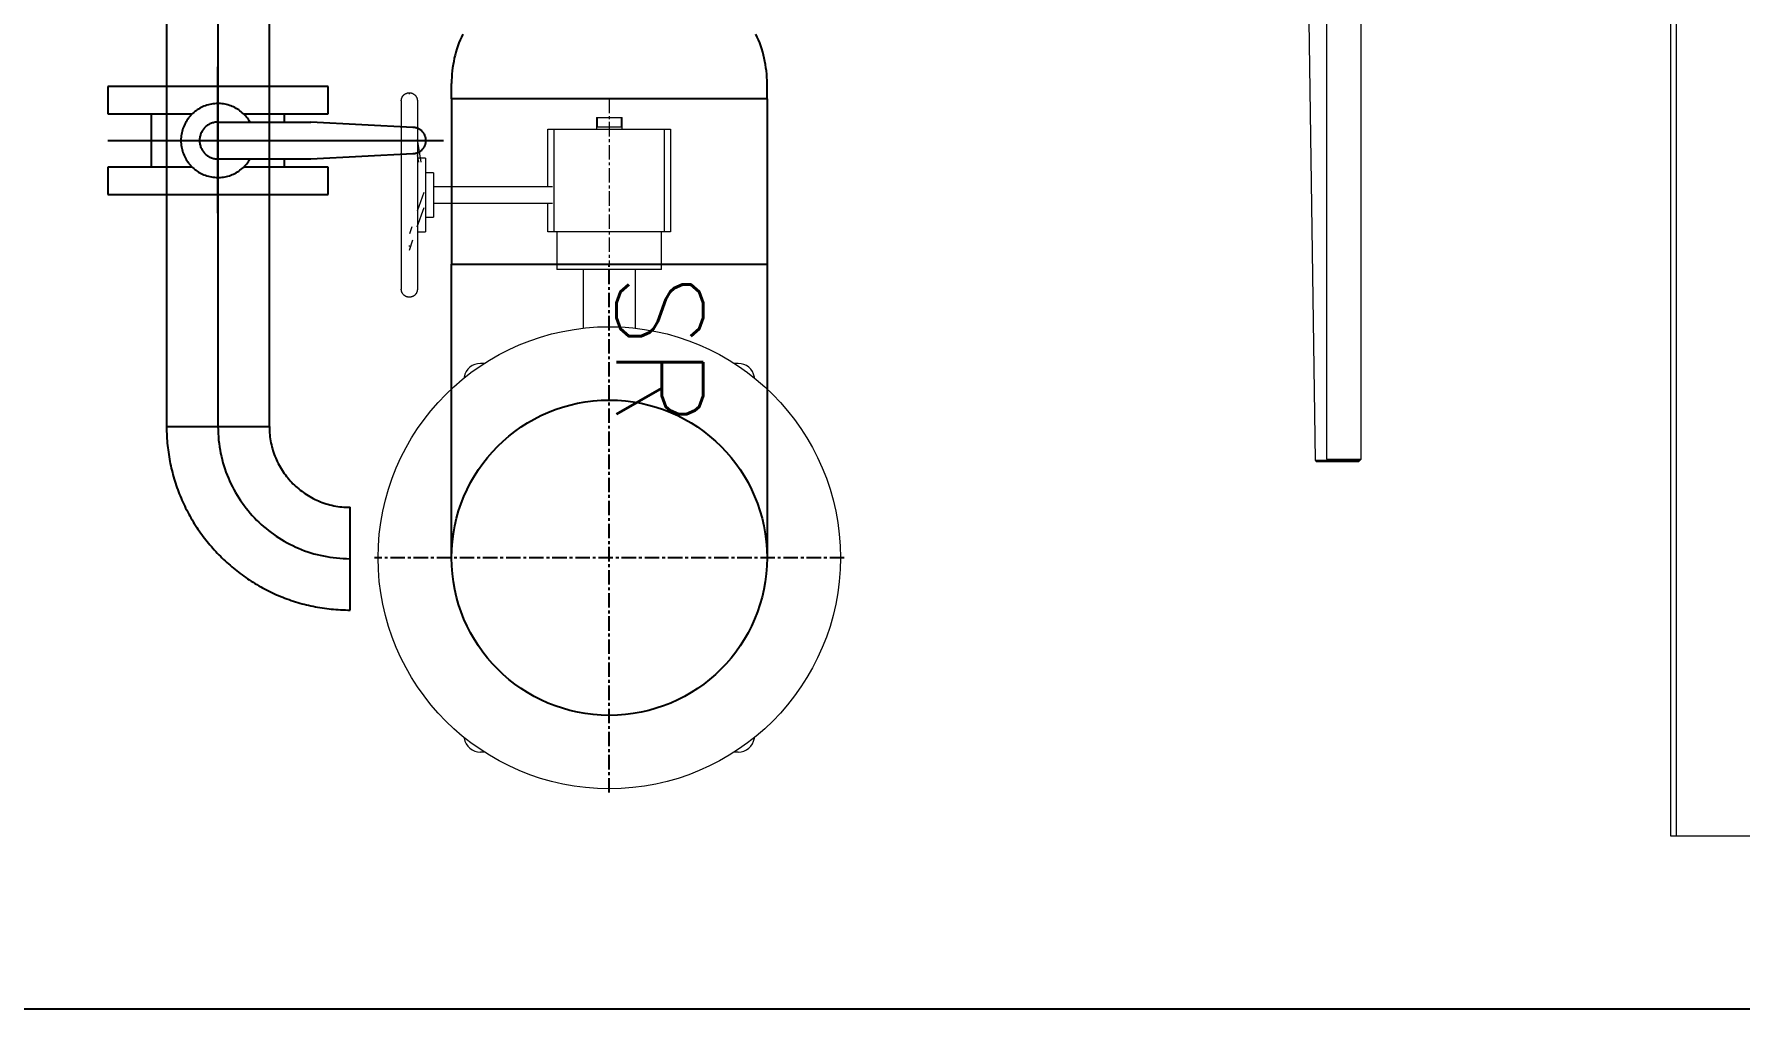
# Model space of a CAD drawing. Extents: x -181672 to 290600, y -29000 to 395522.
# Drawn here: x 9586 to 11062, y 32063 to 32907 of the extents above; entities that cross this region are included whole.
import ezdxf

# ---------------------------------------------------------------- set-up
doc = ezdxf.new("R2010")
doc.units = 0
doc.header["$LTSCALE"] = 10
doc.linetypes.add('XFM7P20PCW$0$CENTER', pattern=[2, 1.25, -0.25, 0.25, -0.25])
doc.linetypes.add('XFM7P20PCW$0$Dashed', pattern=[2, 1, -1])
doc.layers.add('XFM7P20PCW$0$M-PIPE--4', color=252, linetype='Continuous', lineweight=9)
doc.layers.add('XFM7Q20PCW-200K$0$PCW EQ', color=22, linetype='Continuous', lineweight=9)
doc.styles.add('XFM7P20PCW$0$Standard', font='txt.shx', dxfattribs={"bigfont": 'chineset.shx'})

# ---------------------------------------------------------------- blocks, each defined once
blk = doc.blocks.new('XFM7P20PCW$0$A$C4C7F1D6B')
at = {"color": 1, "linetype": 'XFM7P20PCW$0$CENTER'}
for p, q in [((0, 203.2), (0, -203.2)), ((203.2, 0), (-254, 0))]:
    blk.add_line(p, q, dxfattribs=at)
at = {"color": 0}
blk.add_lwpolyline([(0, -136.5), (-254, -136.5), (-254, 136.5), (0, 136.5)], dxfattribs=at)
blk.add_circle((0, 0), 136.5, dxfattribs=at)
at = {"color": 0, "style": 'XFM7P20PCW$0$Standard'}
blk.add_text('SR', height=75, dxfattribs=at).set_placement((-246.3, 6.2))
blk = doc.blocks.new('XFM7P20PCW$0$BV-250A-T')
for p, q in [((-179.4, 398.2), (-179.3, 398.5)), ((-179.3, 398.5), (-179.2, 398.7)), ((-179.2, 398.7), (-179.1, 399)), ((-179.1, 399), (-178.9, 399.2)), ((-178.9, 399.2), (-178.8, 399.5)), ((-178.8, 399.5), (-178.6, 399.7)), ((-178.6, 399.7), (-178.4, 399.9)), ((-178.4, 399.9), (-178.3, 400.1)), ((-178.3, 400.1), (-178.1, 400.3)), ((-178.1, 400.3), (-177.9, 400.5)), ((-177.9, 400.5), (-177.7, 400.7)), ((-177.7, 400.7), (-177.5, 400.9)), ((-177.5, 400.9), (-177.2, 401.1)), ((-177.2, 401.1), (-177, 401.2)), ((-177, 401.2), (-176.8, 401.4)), ((-176.8, 401.4), (-176.5, 401.5)), ((-176.5, 401.5), (-176.3, 401.7)), ((-176.3, 401.7), (-176, 401.8)), ((-176, 401.8), (-175.8, 401.9)), ((-175.8, 401.9), (-175.5, 402)), ((-175.5, 402), (-175.3, 402.1)), ((-175.3, 402.1), (-175, 402.2)), ((-175, 402.2), (-174.7, 402.3)), ((-174.7, 402.3), (-174.5, 402.3)), ((-174.5, 402.3), (-174.2, 402.4)), ((-174.2, 402.4), (-173.9, 402.4)), ((-173.9, 402.4), (-173.6, 402.5)), ((-173.6, 402.5), (-173.4, 402.5)), ((-173.4, 402.5), (-173.1, 402.5)), ((-173.1, 402.5), (-173, 402.5)), ((-172.8, 401.2), (-173, 402.5)), ((-173, 402.5), (-173, 402.5)), ((-173, 402.5), (-172.7, 402.5)), ((-172.7, 402.5), (-172.4, 402.5)), ((-172.4, 402.5), (-172.2, 402.4)), ((-172.2, 402.4), (-171.9, 402.4)), ((-171.9, 402.4), (-171.6, 402.4)), ((-171.6, 402.4), (-171.3, 402.3)), ((-171.3, 402.3), (-171.1, 402.2)), ((-171.1, 402.2), (-170.8, 402.1)), ((-170.8, 402.1), (-170.5, 402.1)), ((-170.5, 402.1), (-170.3, 401.9)), ((-170.3, 401.9), (-170, 401.8)), ((-170, 401.8), (-169.8, 401.7)), ((-169.8, 401.7), (-169.5, 401.6)), ((-169.5, 401.6), (-169.3, 401.4)), ((-169.3, 401.4), (-169, 401.3)), ((-169, 401.3), (-168.8, 401.1)), ((-168.8, 401.1), (-168.6, 400.9)), ((-168.6, 400.9), (-168.4, 400.8)), ((-168.4, 400.8), (-168.2, 400.6)), ((-168.2, 400.6), (-168, 400.4)), ((-168, 400.4), (-167.8, 400.2)), ((-167.8, 400.2), (-167.6, 400)), ((-167.6, 400), (-167.4, 399.7)), ((-167.4, 399.7), (-167.3, 399.5)), ((-167.3, 399.5), (-167.1, 399.3)), ((-167.1, 399.3), (-167, 399)), ((-167, 399), (-166.8, 398.8)), ((-166.8, 398.8), (-166.7, 398.5)), ((-166.7, 398.5), (-166.6, 398.3)), ((-180, 396.1), (-179.9, 396.3)), ((-180, 395.8), (-180, 396.1)), ((-180, 395.5), (-180, 395.8)), ((-180, 395.5), (-180, 232.5)), ((-179.9, 396.9), (-179.8, 397.2)), ((-179.9, 396.6), (-179.9, 396.9)), ((-179.9, 396.3), (-179.9, 396.6)), ((-179.8, 397.2), (-179.7, 397.4)), ((-179.7, 397.4), (-179.6, 397.7)), ((-179.6, 398), (-179.4, 398.2)), ((-179.6, 397.7), (-179.6, 398)), ((-166.6, 398.3), (-166.5, 398)), ((-166.5, 398), (-166.4, 397.8)), ((-166.4, 397.8), (-166.3, 397.5)), ((-166.3, 397.5), (-166.2, 397.2)), ((-166.2, 397.2), (-166.2, 397)), ((-166.2, 397), (-166.1, 396.7)), ((-166.1, 396.7), (-166.1, 396.4)), ((-166.1, 396.4), (-166, 396.1)), ((-166, 396.1), (-166, 395.9)), ((-166, 395.9), (-166, 395.6)), ((-166, 395.6), (-166, 395.5)), ((-166, 395.5), (-166, 232.5)), ((-166, 395.5), (-166, 395.5)), ((-53.1, 371), (53.1, 371)), ((-53.1, 321), (-53.1, 371)), ((-47.8, 282), (-47.8, 371)), ((-11, 381), (11, 381)), ((-11, 381), (-11, 371)), ((-10.7, 373), (-11, 373)), ((-10.5, 381), (-10.5, 373)), ((-10.5, 373), (10.5, 373)), ((10.5, 373), (10.5, 381)), ((10.5, 373), (11, 373)), ((11, 371), (11, 381)), ((47.8, 282), (47.8, 371)), ((53.1, 371), (53.1, 282)), ((-162.7, 342.5), (-166, 362)), ((-166.1, 348.1), (-165.1, 342.5)), ((-159, 346), (-166, 346)), ((-159, 346), (-159, 282)), ((-152, 333.2), (-159, 333.2)), ((-152, 333.2), (-152, 294.8)), ((-160.6, 316.2), (-166.2, 300.1)), ((-49.1, 321), (-152, 321)), ((-166.1, 286.4), (-160.3, 303.3)), ((-152, 307), (-49.1, 307)), ((-53.1, 282), (-53.1, 307)), ((-170.9, 286.4), (-173, 280.3)), ((-166, 282), (-159, 282)), ((-159, 294.8), (-152, 294.8)), ((53.1, 282), (-53.1, 282)), ((-45.3, 282), (-45.3, 249.5)), ((45.3, 249.5), (45.3, 282)), ((-173, 266.3), (-170, 275.1)), ((-173, 269.3), (-173, 270.3)), ((45.3, 249.5), (-45.3, 249.5)), ((-22.7, 249.5), (-22.7, 198.7)), ((22.7, 198.7), (22.7, 249.5)), ((-180, 232.4), (-180, 232.5)), ((-180, 232.1), (-180, 232.4)), ((-180, 231.9), (-180, 232.1)), ((-179.9, 231.6), (-180, 231.9)), ((-179.9, 231.3), (-179.9, 231.6)), ((-179.8, 231), (-179.9, 231.3)), ((-179.8, 230.8), (-179.8, 231)), ((-179.7, 230.5), (-179.8, 230.8)), ((-179.6, 230.2), (-179.7, 230.5)), ((-179.5, 230), (-179.6, 230.2)), ((-179.4, 229.7), (-179.5, 230)), ((-179.3, 229.5), (-179.4, 229.7)), ((-179.2, 229.2), (-179.3, 229.5)), ((-179, 229), (-179.2, 229.2)), ((-178.9, 228.7), (-179, 229)), ((-178.7, 228.5), (-178.9, 228.7)), ((-178.6, 228.3), (-178.7, 228.5)), ((-178.4, 228), (-178.6, 228.3)), ((-178.2, 227.8), (-178.4, 228)), ((-178, 227.6), (-178.2, 227.8)), ((-177.8, 227.4), (-178, 227.6)), ((-177.6, 227.2), (-177.8, 227.4)), ((-177.4, 227.1), (-177.6, 227.2)), ((-177.2, 226.9), (-177.4, 227.1)), ((-177, 226.7), (-177.2, 226.9)), ((-176.7, 226.6), (-177, 226.7)), ((-176.5, 226.4), (-176.7, 226.6)), ((-176.2, 226.3), (-176.5, 226.4)), ((-176, 226.2), (-176.2, 226.3)), ((-175.7, 226.1), (-176, 226.2)), ((-175.5, 225.9), (-175.7, 226.1)), ((-175.2, 225.9), (-175.5, 225.9)), ((-174.9, 225.8), (-175.2, 225.9)), ((-174.7, 225.7), (-174.9, 225.8)), ((-174.4, 225.6), (-174.7, 225.7)), ((-174.1, 225.6), (-174.4, 225.6)), ((-173.8, 225.6), (-174.1, 225.6)), ((-173.6, 225.5), (-173.8, 225.6)), ((-173.3, 225.5), (-173.6, 225.5)), ((-173, 225.5), (-173.3, 225.5)), ((-172.9, 225.5), (-173, 225.5)), ((-172.6, 225.5), (-172.9, 225.5)), ((-172.4, 225.5), (-172.6, 225.5)), ((-172.1, 225.6), (-172.4, 225.5)), ((-171.8, 225.6), (-172.1, 225.6)), ((-171.5, 225.7), (-171.8, 225.6)), ((-171.3, 225.7), (-171.5, 225.7)), ((-171, 225.8), (-171.3, 225.7)), ((-170.7, 225.9), (-171, 225.8)), ((-170.5, 226), (-170.7, 225.9)), ((-170.2, 226.1), (-170.5, 226)), ((-170, 226.2), (-170.2, 226.1)), ((-169.7, 226.3), (-170, 226.2)), ((-169.5, 226.5), (-169.7, 226.3)), ((-169.2, 226.6), (-169.5, 226.5)), ((-169, 226.8), (-169.2, 226.6)), ((-168.8, 226.9), (-169, 226.8)), ((-168.5, 227.1), (-168.8, 226.9)), ((-168.3, 227.3), (-168.5, 227.1)), ((-168.1, 227.5), (-168.3, 227.3)), ((-167.9, 227.7), (-168.1, 227.5)), ((-167.7, 227.9), (-167.9, 227.7)), ((-167.6, 228.1), (-167.7, 227.9)), ((-167.4, 228.3), (-167.6, 228.1)), ((-167.2, 228.5), (-167.4, 228.3)), ((-167.1, 228.8), (-167.2, 228.5)), ((-166.9, 229), (-167.1, 228.8)), ((-166.8, 229.3), (-166.9, 229)), ((-166.7, 229.5), (-166.8, 229.3)), ((-166.6, 229.8), (-166.7, 229.5)), ((-166.4, 230), (-166.6, 229.8)), ((-166.3, 230.6), (-166.4, 230.3)), ((-166.4, 230.3), (-166.4, 230)), ((-166.2, 230.8), (-166.3, 230.6)), ((-166.1, 231.1), (-166.2, 230.8)), ((-166, 231.9), (-166.1, 231.7)), ((-166.1, 231.7), (-166.1, 231.4)), ((-166.1, 231.4), (-166.1, 231.1)), ((-166, 232.5), (-166, 232.2)), ((-166, 232.5), (-166, 232.5)), ((-166, 232.2), (-166, 231.9)), ((-107.8, 168.2), (-111.4, 168.2)), ((111.4, 168.2), (107.8, 168.2)), ((-125.6, 156.3), (-125.6, 155.6)), ((125.6, 155.6), (125.6, 156.3)), ((-125.6, -155.6), (-125.6, -156.3)), ((125.6, -156.3), (125.6, -155.6)), ((-107.8, -168.3), (-111.4, -168.3)), ((111.4, -168.3), (107.8, -168.3))]:
    blk.add_line(p, q)
blk.add_circle((0, 0), 200)
for centre, start, end in [((-111.4, 153.8), 90, 169.8685), ((111.4, 153.8), 10.1315, 90), ((-111.4, -153.8), 190.1315, 270), ((111.4, -153.8), 270, 349.8685)]:
    blk.add_arc(centre, 14.4, start, end)
blk = doc.blocks.new('XFM7P20PCW')
at = {"color": 1, "linetype": 'XFM7P20PCW$0$Dashed', "ltscale": 50}
for p, q in [((9700.63198, 33951.82697), (9700.60481, 32566.87959)), ((9745.08198, 33951.8261), (9745.05481, 32566.87872)), ((9789.53198, 33951.82523), (9789.50481, 32566.87785)), ((9745.05967, 32751.5551), (9745.05967, 32878.31505)), ((9840.30967, 32861.37508), (9649.80967, 32861.37508)), ((9840.30967, 32837.56258), (9840.30967, 32861.37508)), ((9947.13593, 32850.60972), (9947.13593, 32863.79313)), ((10220.18593, 32850.60972), (10220.18593, 32863.79313)), ((10220.18593, 32850.60972), (9947.13593, 32850.60972)), ((9947.13593, 32850.60972), (9947.13593, 32707.40549)), ((10220.18593, 32850.60972), (10220.18593, 32707.40549)), ((9687.55967, 32791.56258), (9687.55967, 32837.56258)), ((9745.05967, 32830.49057), (9825.44572, 32830.49057)), ((9767.30827, 32837.56258), (9840.30967, 32837.56258)), ((9802.55967, 32830.49057), (9802.55967, 32837.56258)), ((9913.75406, 32825.8682), (9825.44572, 32830.49057)), ((9649.83992, 32814.56258), (9940.21165, 32814.56258)), ((9745.05967, 32798.63459), (9825.44572, 32798.63459)), ((9802.55967, 32791.56258), (9802.55967, 32798.63459)), ((9825.44572, 32798.63459), (9913.75406, 32803.25697)), ((9700.63314, 32566.87872), (9789.53314, 32566.87872)), ((9859.38314, 32408.12872), (9859.38314, 32497.02872))]:
    blk.add_line(p, q, dxfattribs=at)
for points in [[(9649.80967, 32861.37508), (9649.80967, 32837.56258), (9722.81108, 32837.56258)], [(9649.80967, 32791.56258), (9649.80967, 32767.75008), (9840.30967, 32767.75008), (9840.30967, 32791.56258), (9767.30827, 32791.56258)], [(9722.81108, 32791.56258), (9649.80967, 32791.56258)], [(9722.81108, 32791.56258), (9666.85967, 32791.56258)]]:
    blk.add_lwpolyline(points, dxfattribs=at)
for centre, radius, start, end in [((10047.13593, 32863.79313), 100, 154.60069043, 180), ((10120.18593, 32863.79313), 100, 0, 25.39930957), ((9745.05967, 32814.56258), 32, 29.85123437, 330.14876563), ((9745.05967, 32814.56258), 15.92799, 90, 270), ((9913.75406, 32814.56258), 11.30562, 270, 90), ((9859.38314, 32566.87872), 158.75, 180, 270), ((9859.38314, 32566.87872), 114.3, 180, 270), ((9859.38314, 32566.87872), 69.85, 180, 270)]:
    blk.add_arc(centre, radius, start, end, dxfattribs=at)
at = {"layer": 'XFM7P20PCW$0$M-PIPE--4', "color": 1, "linetype": 'XFM7P20PCW$0$CENTER'}
blk.add_line((10083.66093, 32850.60972), (10083.66093, 32707.40549), dxfattribs=at)
at = {"color": 1, "linetype": 'XFM7P20PCW$0$Dashed', "ltscale": 50, "rotation": 270}
blk.add_blockref('XFM7P20PCW$0$A$C4C7F1D6B', (10083.66093, 32453.40549), dxfattribs=at)
at = {"layer": 'XFM7P20PCW$0$M-PIPE--4'}
blk.add_blockref('XFM7P20PCW$0$BV-250A-T', (10083.66093, 32453.40549), dxfattribs=at)
blk = doc.blocks.new('XFM7Q20PCW-200K$0$T20_FG_LC1800_15_03 - T20_FG_LC1800_15_03-V1119-CUB_L40')
for p, q in [((195.1, 6.7), (195.1, -861.3)), ((200.1, 6.7), (200.1, -861.3)), ((-102.4, -40.3), (-102.4, -535.3)), ((-72.4, -535.3), (-72.4, -40.3)), ((-119.4, -53.2), (-112.4, -536.3)), ((-112.4, -536.3), (-111.4, -537.3)), ((-112.4, -536.3), (-73.4, -536.3)), ((-111.4, -537.3), (-74.4, -537.3)), ((-102.4, -535.3), (-101.4, -536.3)), ((-102.4, -535.3), (-72.4, -535.3)), ((-101.4, -536.3), (-76.6, -536.3)), ((-73.4, -536.3), (-80.4, -536.3)), ((-76.4, -536.3), (-73.4, -536.3)), ((-74.4, -537.3), (-73.4, -536.3)), ((-73.4, -536.3), (-72.4, -535.3)), ((195.1, -861.3), (295.1, -861.3))]:
    blk.add_line(p, q)
blk = doc.blocks.new('XFM7Q20PCW-200K')
blk.add_line((919.4, 32062.8), (13331.5, 32062.8))
at = {"layer": 'XFM7Q20PCW-200K$0$PCW EQ'}
blk.add_blockref('XFM7Q20PCW-200K$0$T20_FG_LC1800_15_03 - T20_FG_LC1800_15_03-V1119-CUB_L40', (10806.7, 33074.1), dxfattribs=at)

msp = doc.modelspace()

# ---------------------------------------------------------------- block references
for name in ['XFM7P20PCW', 'XFM7Q20PCW-200K']:
    msp.add_blockref(name, (0, 0))

doc.saveas('drawing.dxf')
